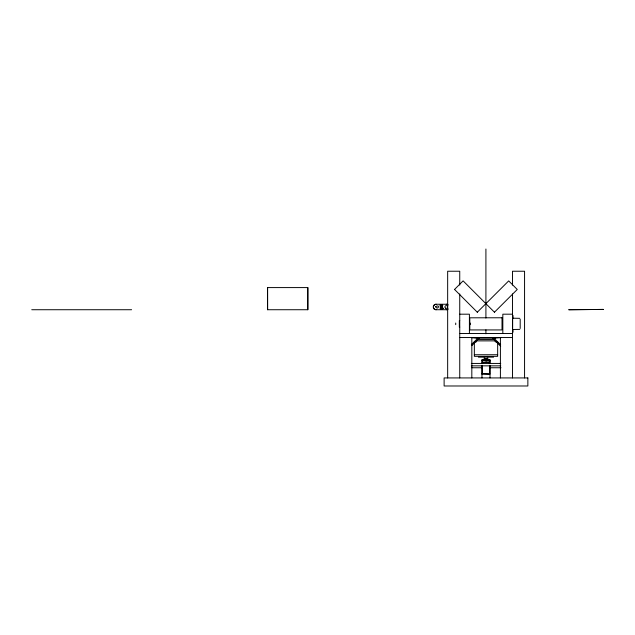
<?xml version="1.0" encoding="UTF-8"?>
<svg xmlns="http://www.w3.org/2000/svg" width="635" height="635" viewBox="0 0 635 635"><rect width="100%" height="100%" fill="white"/><g stroke="black" fill="none" stroke-linecap="round" stroke-linejoin="round"><path stroke-width="0.95" d="M441.198 304.84L440.96 305.808L440.619 305.006C440.388 307.332 439.777 303.316 440.357 305.641L440.555 304.84L440.881 305.649L441.071 304.84L441.92 304.84L441.444 304.959L441.92 305.808L441.317 305.808L441.317 304.84M454.509 289.473L463.106 280.876L494.482 312.245M477.282 312.245L508.691 280.9L517.255 289.473L494.451 312.222M471.361 344.67L477.861 338.169L493.966 338.169L501.118 337.582M471.821 345.607L477.861 339.566L493.966 339.566L500.674 346.273M490.014 363.649L489.815 359.529L482.163 359.529L481.965 363.649M489.815 374.063L481.965 373.864L489.815 374.063L489.815 365.506M519.771 329.382L512.929 329.486M500.674 344.884L493.966 338.169L492.522 338.534L495.395 338.296M441.452 308.435C441.714 307.237 441.69 309.967 441.404 308.546M267.573 287.584L307.832 287.584L307.832 309.729L267.573 309.729L267.573 287.584L267.613 309.729M447.731 309.364A2.857 2.746 0 0 1 446.302 309.729L436.142 309.729A2.857 2.746 0 0 1 433.284 306.983A2.857 2.746 0 0 1 436.142 304.244L446.302 304.244A2.857 2.746 0 0 1 447.731 304.609M441.444 305.221L441.889 305.221L441.444 305.332M442.19 305.237C442.666 304.522 442.706 306.205 442.19 305.34M443.119 308.546C443.389 308.419 443.865 307.658 443.119 308.658M31.75 309.729L131.604 309.729M459.74 314.19L469.408 314.19L469.408 333.51M512.485 314.19L502.825 314.19L502.825 333.51M512.929 318.214L519.771 318.325M512.485 318.397L512.929 318.397L512.929 315.397M459.74 320.627L459.335 320.627L459.335 327.073L459.74 327.073M512.485 329.311L512.929 329.311L512.929 332.303M459.74 333.51L512.485 333.51M459.74 337.542L512.485 337.542M474.345 354.735L497.657 354.735M478.369 357.132L493.625 357.132M484.394 358.6L487.617 358.6M483.957 358.767L488.021 358.767M471.337 363.434L500.761 363.434M471.337 365.847L500.761 365.847M471.757 367.752L482.497 367.752M490.307 367.752L501.039 367.752M471.599 337.653L479.298 338.534L477.385 338.376M454.541 289.441L477.314 312.222M441.619 307.411L441.293 306.443L440.809 307.411L440.182 307.3L440.126 306.634L440.793 306.507L440.38 307.292L441.833 307.411L441.833 306.578L442.079 307.149L442.412 306.578C442.404 308.92 442.786 305.213 442.127 306.983L441.714 306.443L441.714 307.411M524.566 377.928L524.566 271.232L512.485 271.232L512.485 285.067M520.192 319.23L520.192 328.47M512.643 315.397L512.643 318.635M512.643 319.183L512.643 328.517M512.643 329.057L512.643 332.303M512.485 293.957L512.485 377.928M500.404 337.542L500.404 377.928M493.966 338.169L493.966 339.566M490.014 365.466L490.014 377.928M489.815 359.529L489.815 363.649M489.577 363.434L489.577 362.466L482.409 362.466L482.409 363.434M489.371 362.466L489.371 363.434M489.172 359.529L482.806 359.529M487.807 356.346L487.807 357.132M486.132 362.466L486.132 361.847L485.846 362.466M485.91 249.015L485.91 318.04M485.91 329.875L485.91 333.812M484.188 356.346L484.188 357.132M482.608 362.466L482.608 363.434M482.163 359.529L482.163 363.672M482.163 365.506L482.163 374.063M481.965 365.466L481.965 377.928M477.861 338.169L477.861 339.566M471.821 337.542L471.821 377.928M470.21 323.048L470.21 324.652M459.74 285.067L459.74 271.232L447.659 271.232L447.659 377.928M459.74 293.957L459.74 377.928M455.716 323.048L455.716 324.652M307.792 287.584L307.792 309.729M436.142 309.729A2.746 2.746 0 0 1 433.395 306.983A2.746 2.746 0 0 1 436.142 304.244M448.246 308.927A2.746 2.746 0 0 1 446.302 309.729M446.302 304.244A2.746 2.746 0 0 1 448.246 305.046M442.714 305.514C441.547 306.499 442.643 303.816 442.714 305.514M435.459 306.713C438.086 310.975 440.682 303.514 435.459 306.713M440.365 308.046C439.698 308.816 441.071 309.69 440.365 308.046M441.214 306.578L441.357 307.03L441.214 306.578M442.619 308.046L442.389 308.586C441.722 306.816 442.103 310.523 442.087 308.181L442.341 308.753L442.666 308.181L442.801 309.015L442.619 308.046M482.163 360.656L490.014 360.855L482.163 360.656M603.242 309.42L568.714 309.729L603.226 309.42M502.015 317.77L469.805 317.81L469.805 329.93L502.015 329.93L502.015 317.77M495.276 340.876L476.544 340.876L476.544 341.813L474.345 341.813L474.345 356.346L497.657 356.346L497.657 341.813L495.276 341.813L495.276 340.876M527.86 377.928L444.119 377.928L444.119 385.985L527.86 385.985L527.86 377.928M445.603 308.189A1.389 1.389 0 0 0 447.691 306.983A1.389 1.389 0 0 0 445.603 305.776A1.389 1.389 0 0 0 445.603 308.189"/></g></svg>
